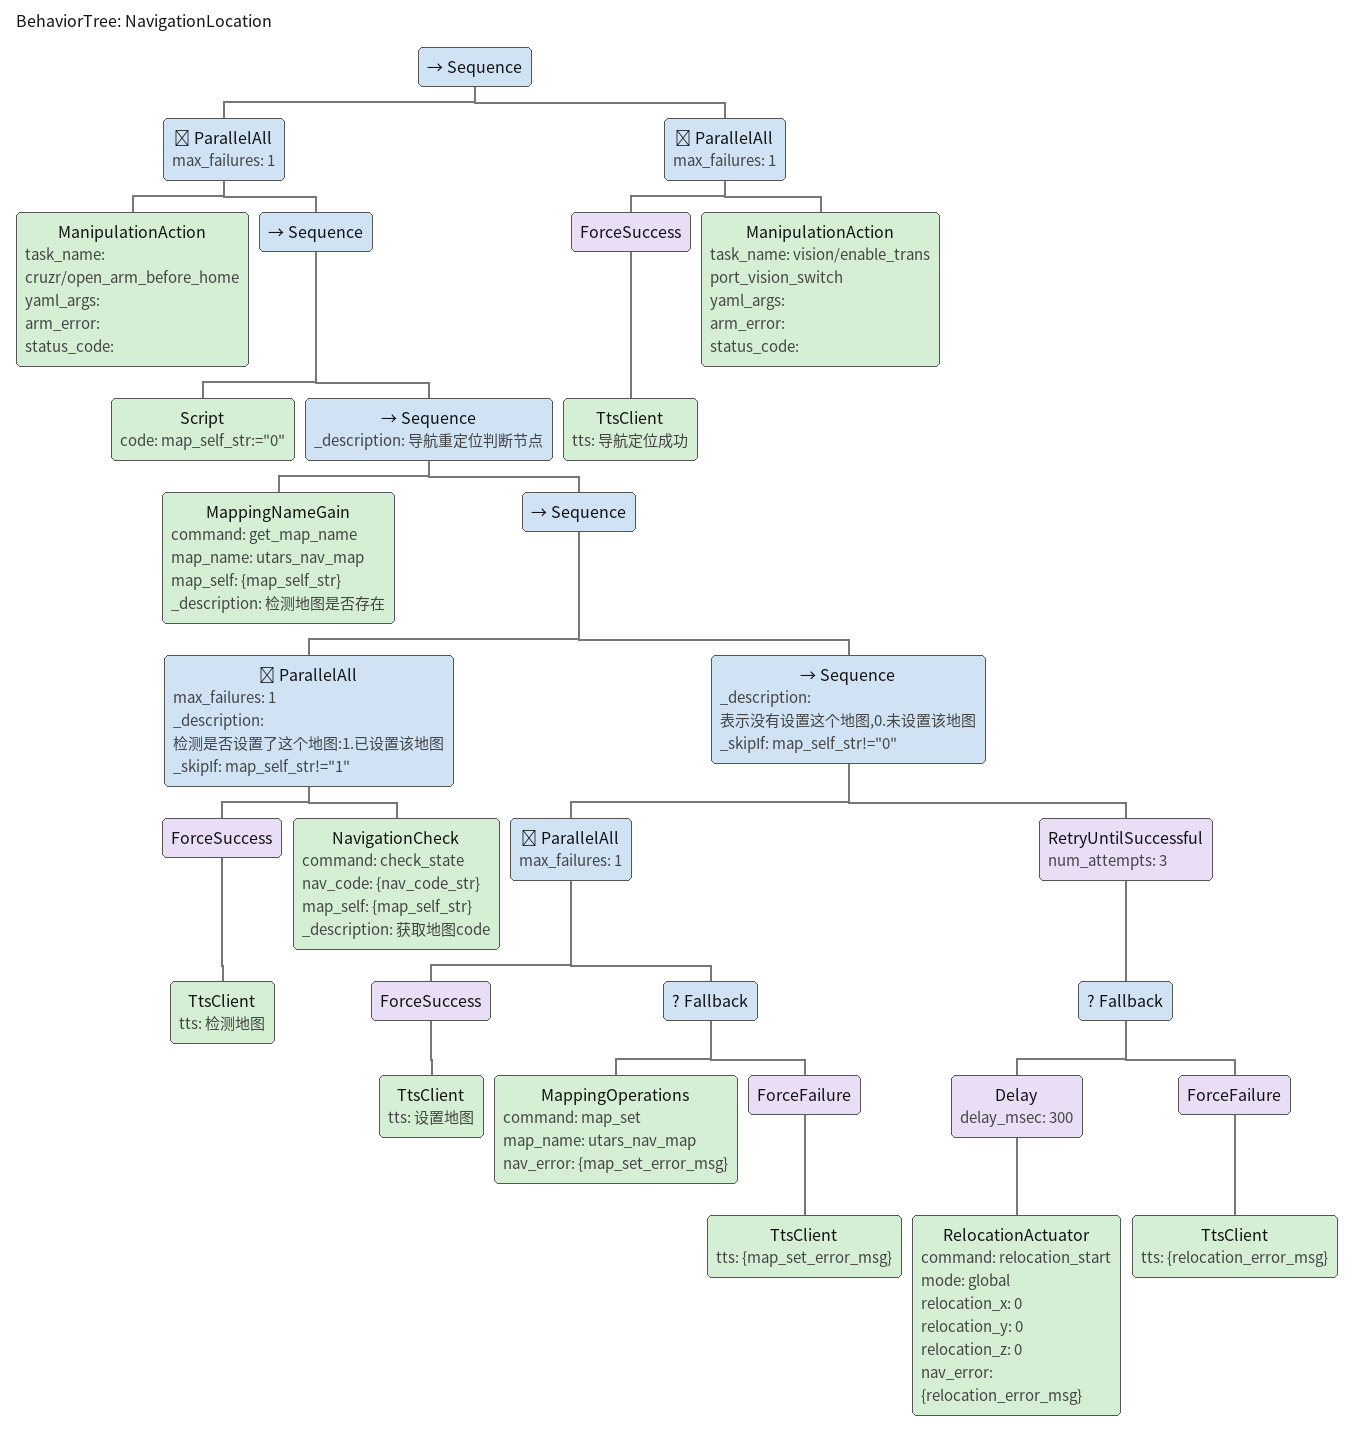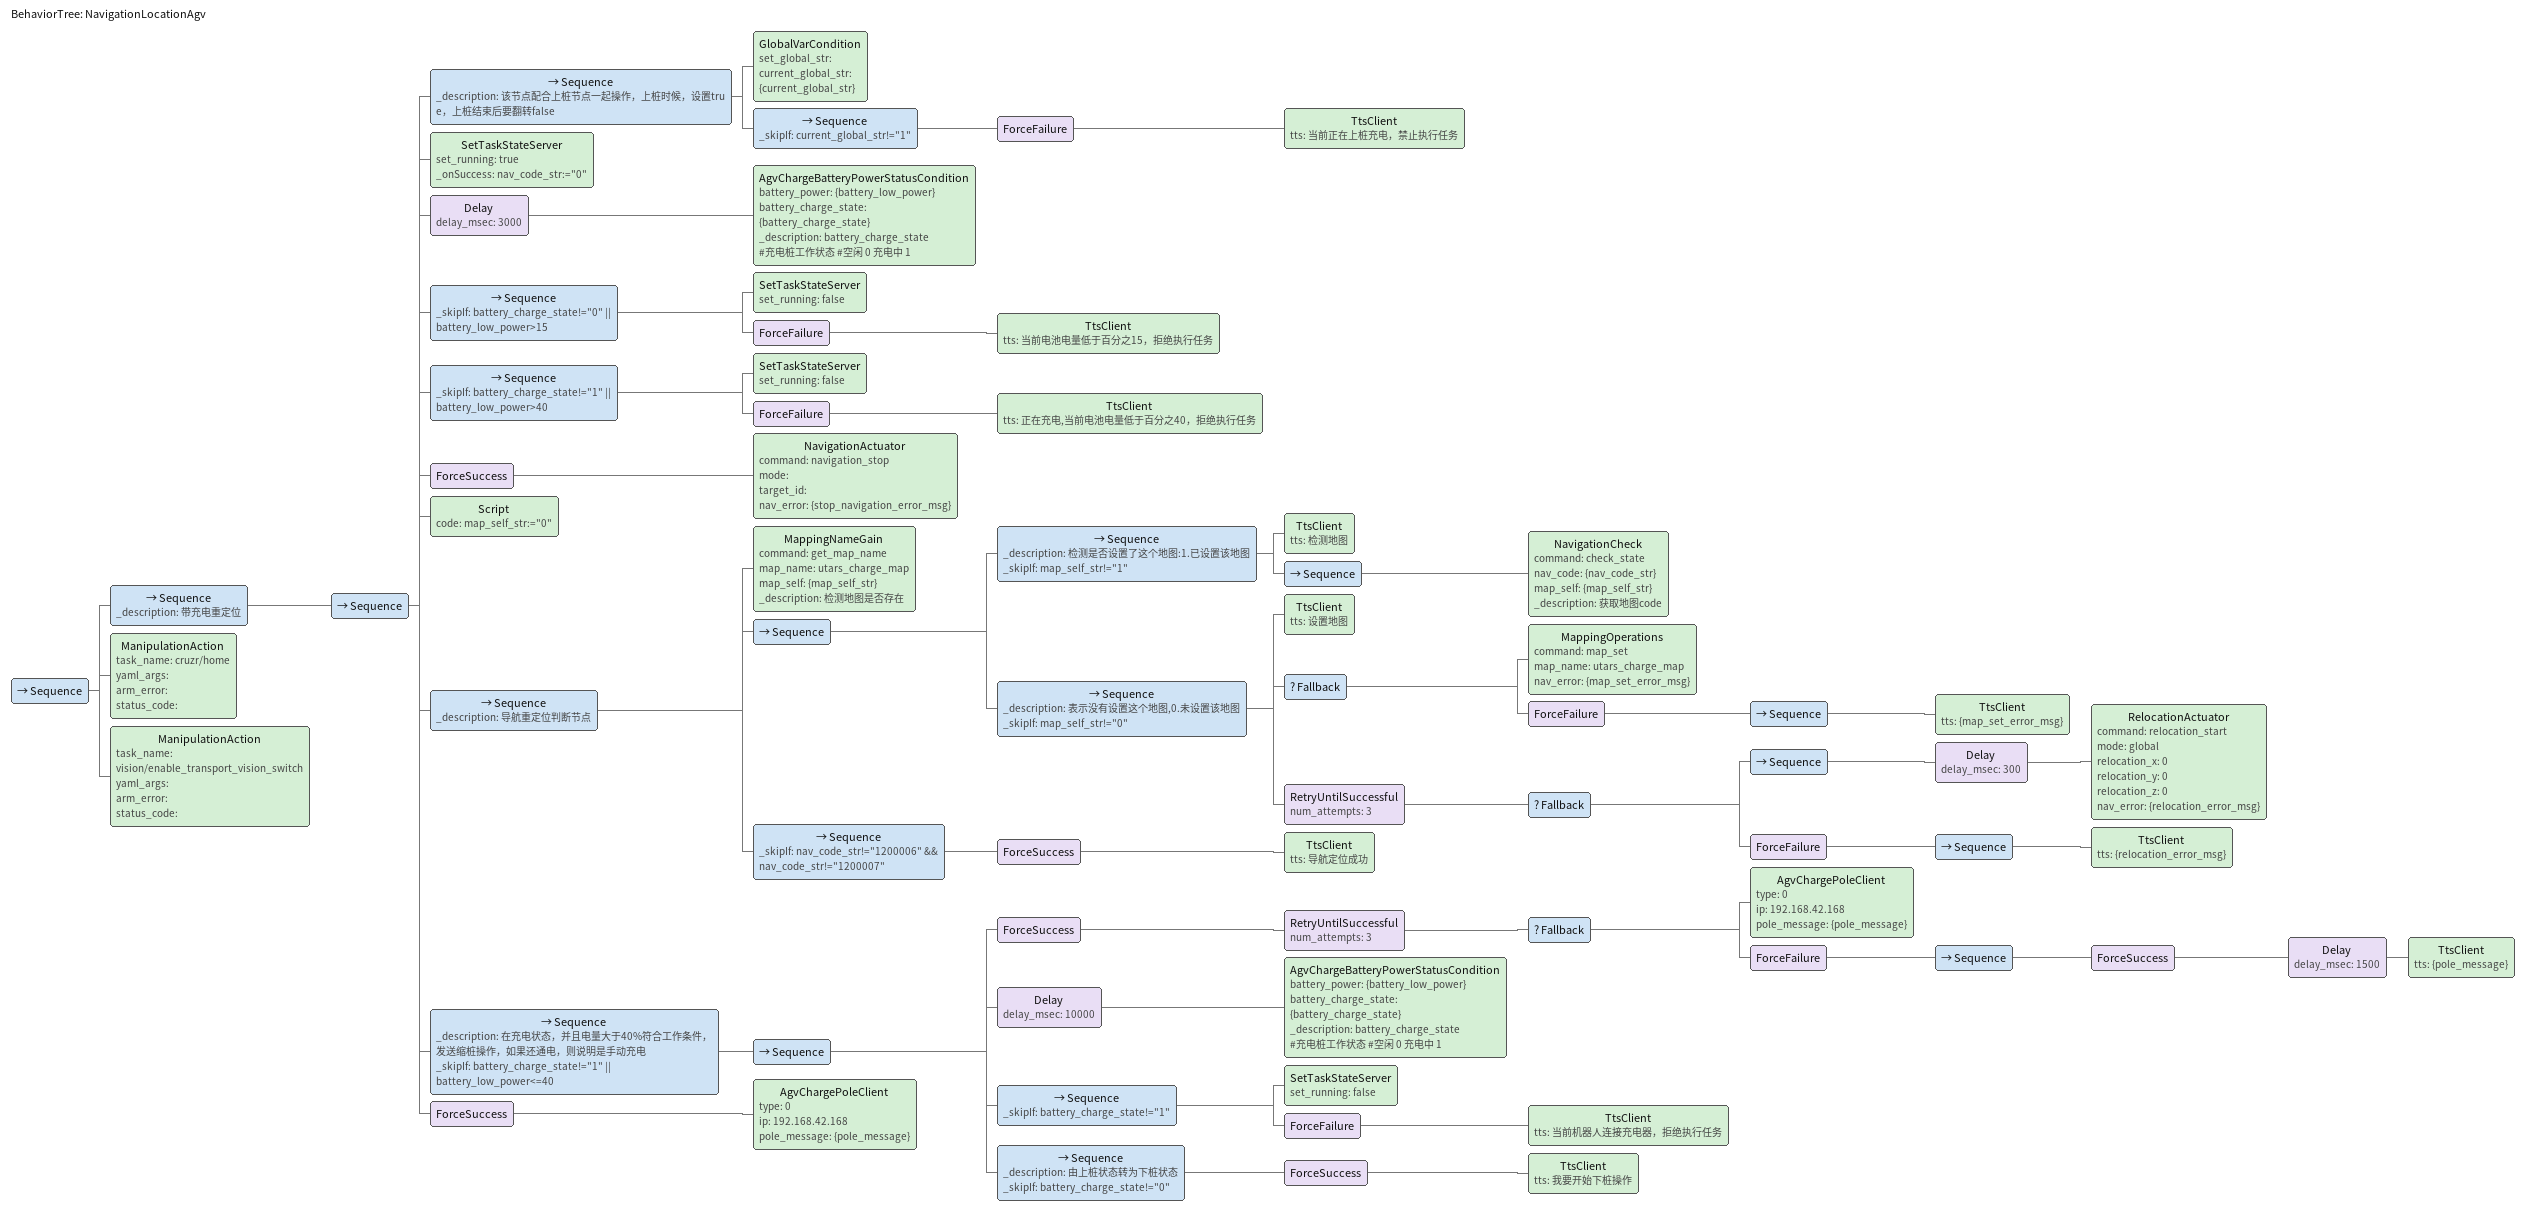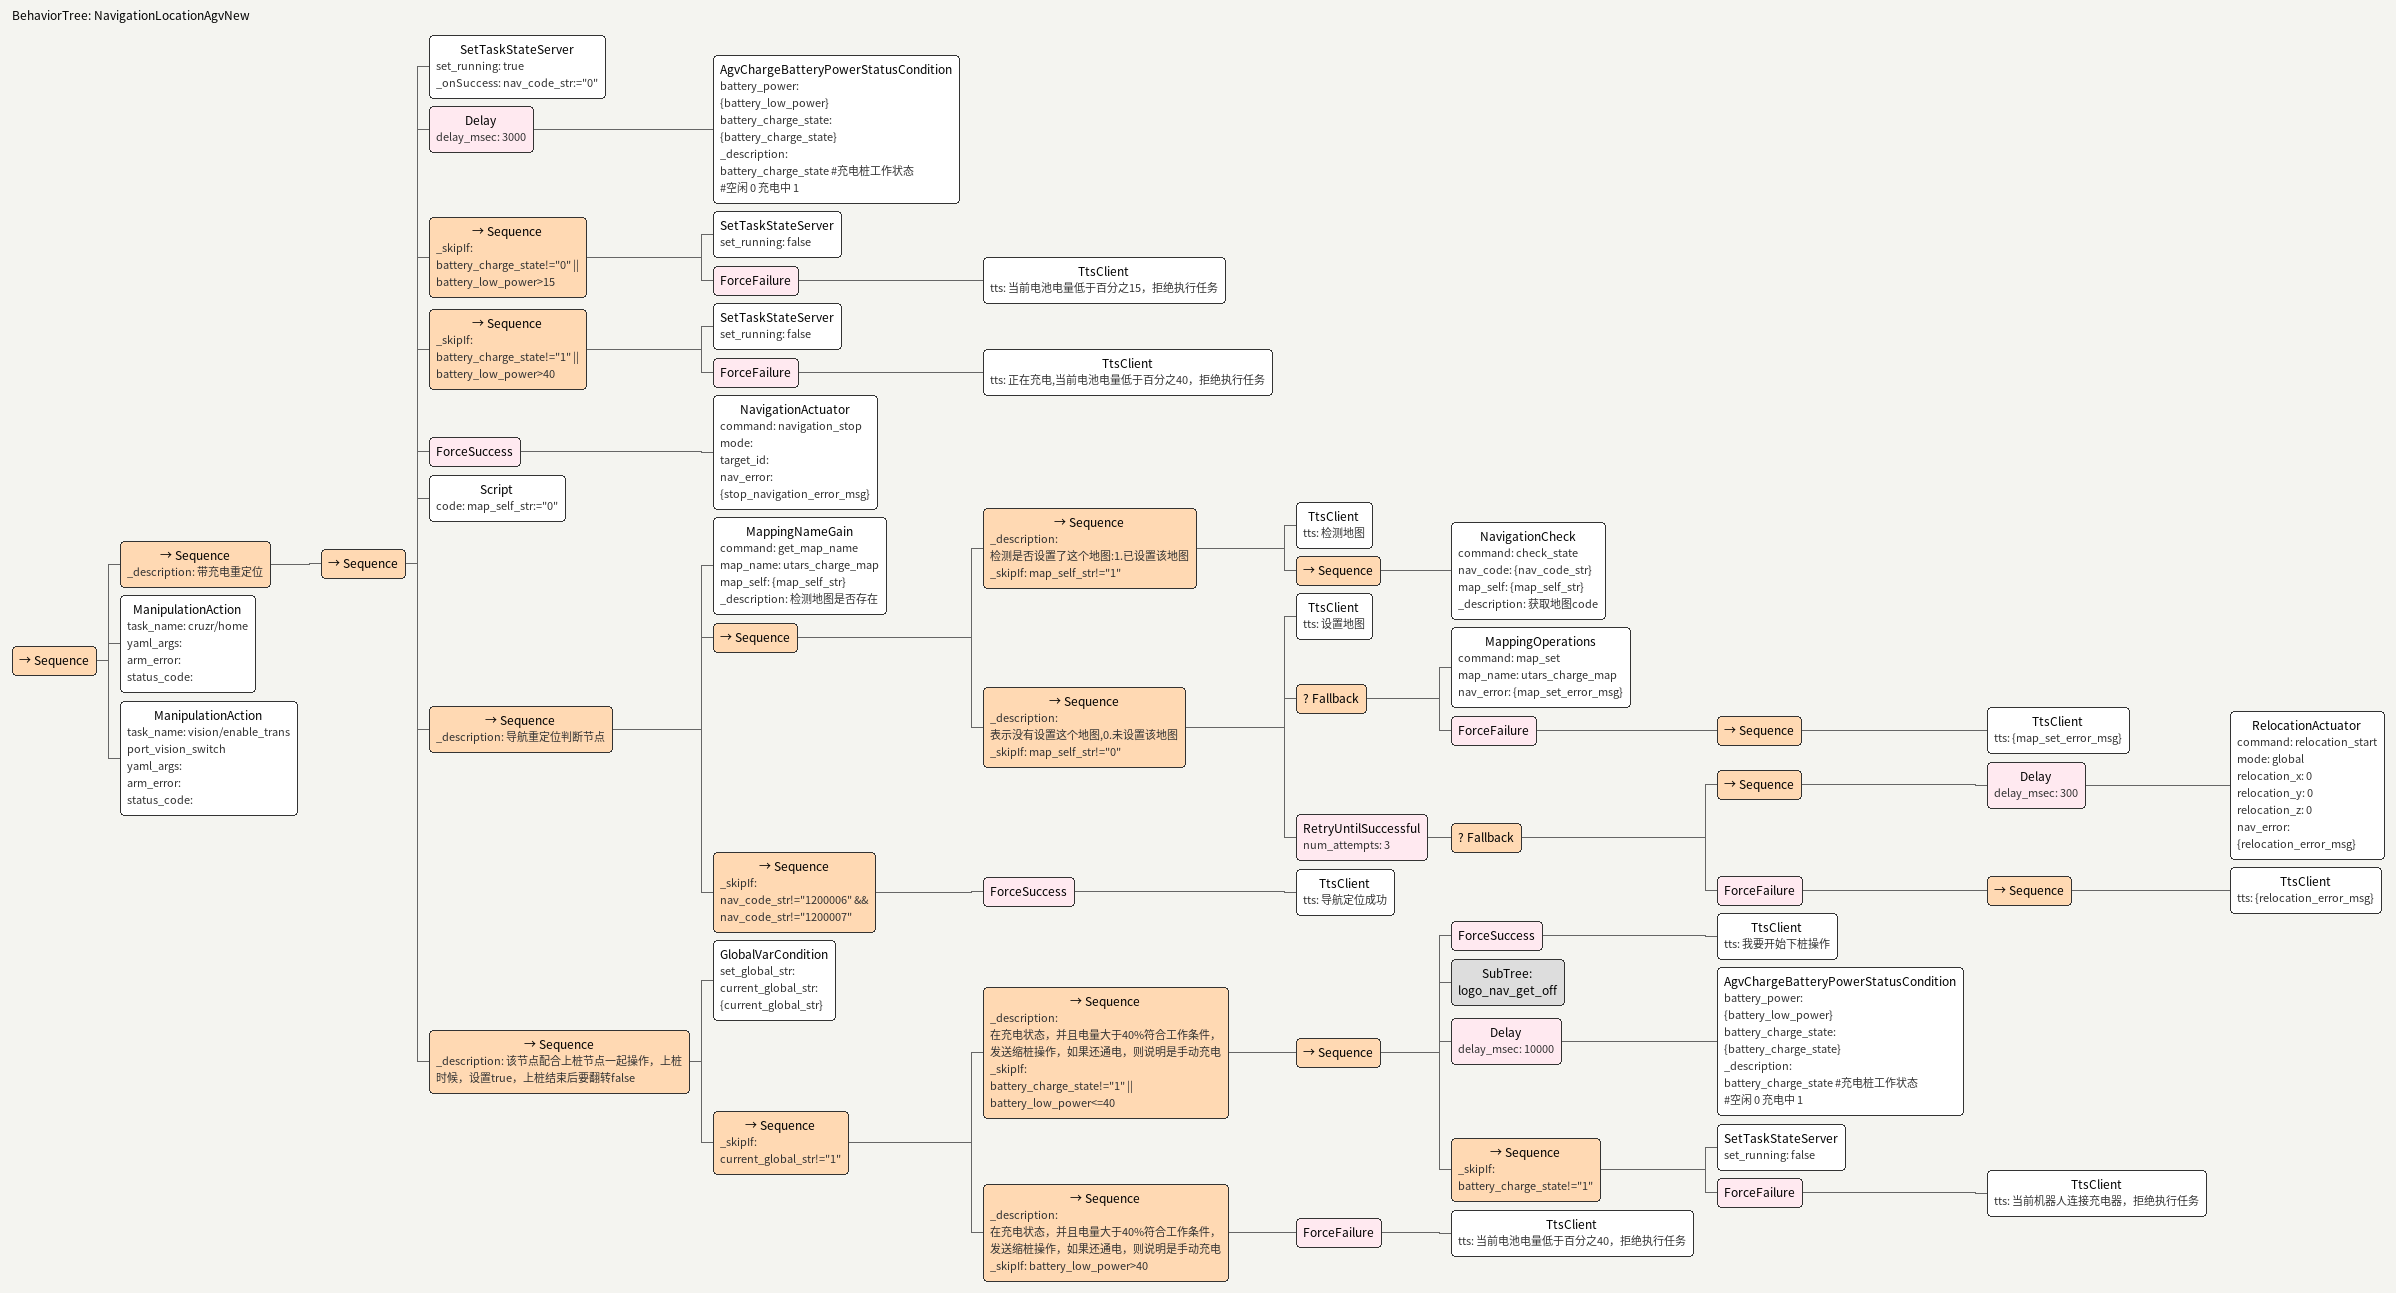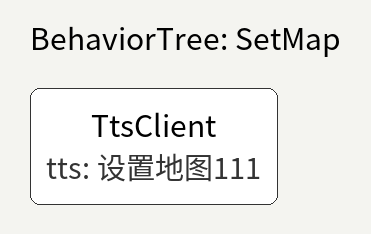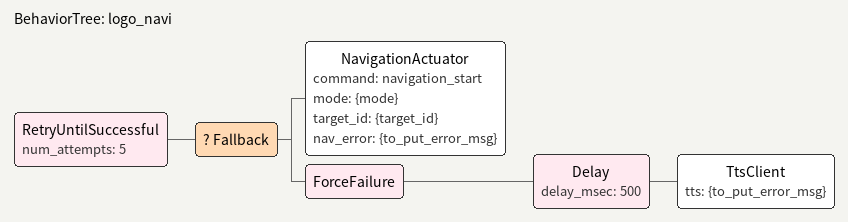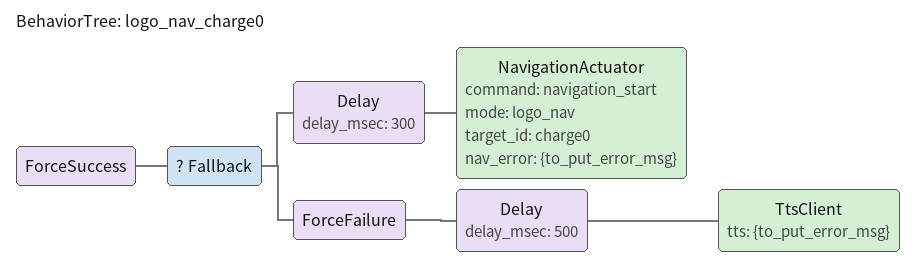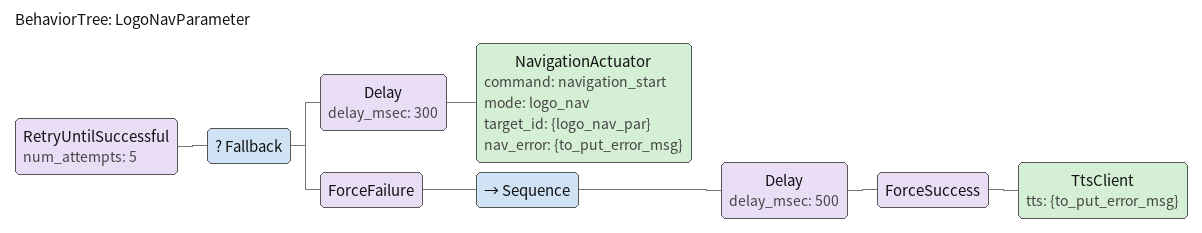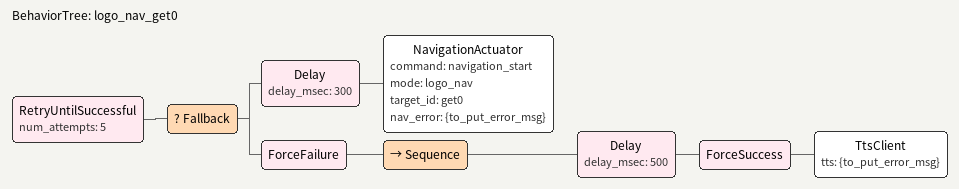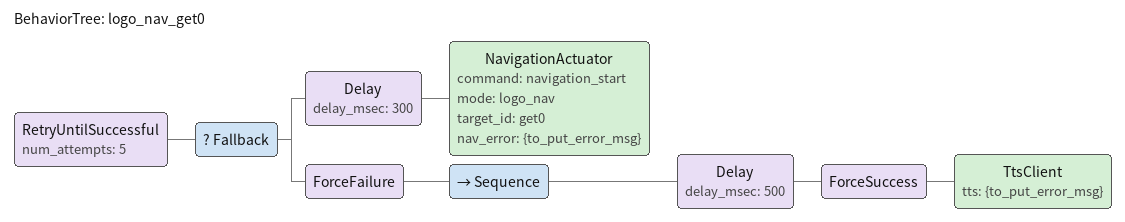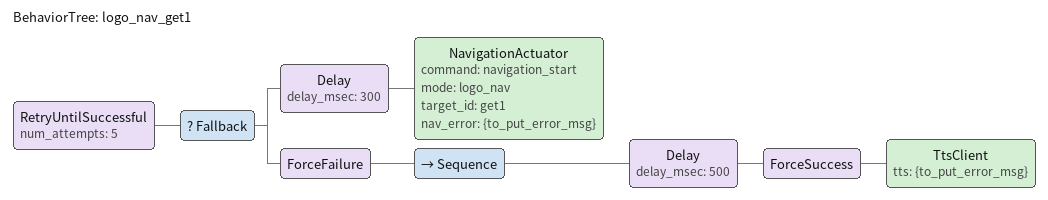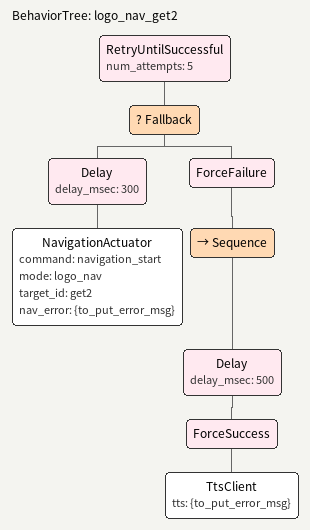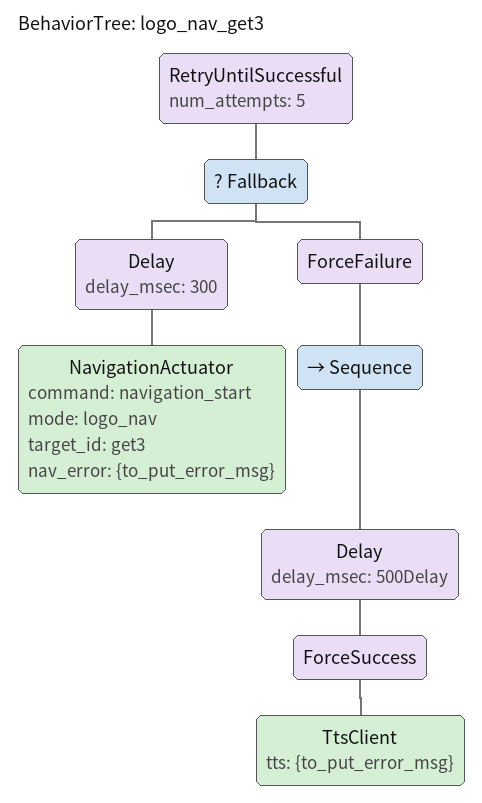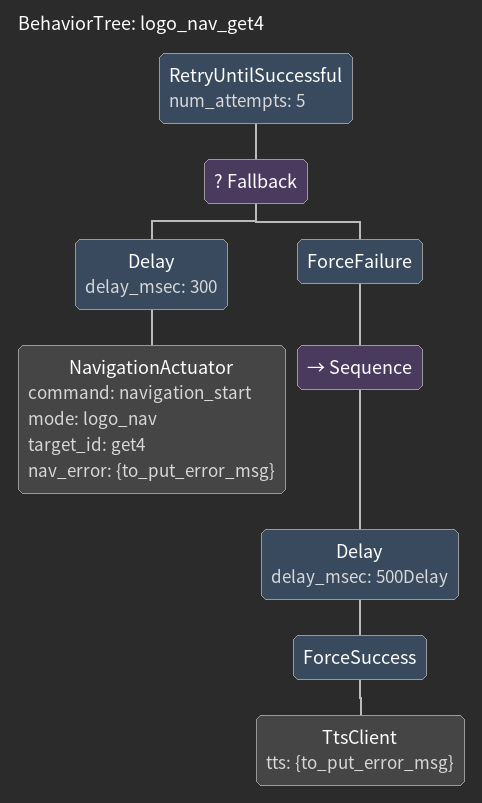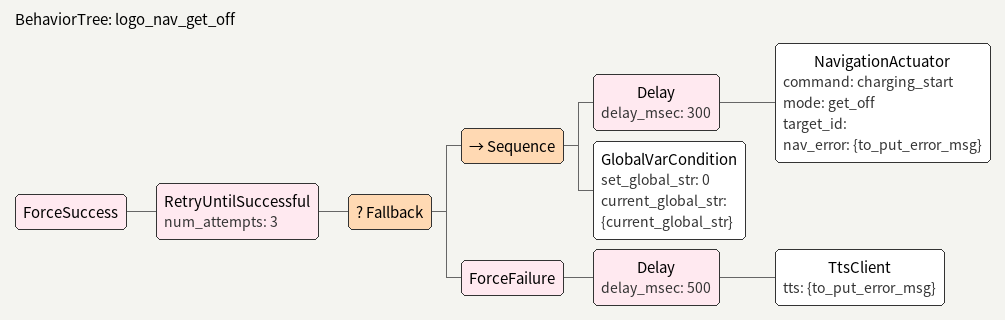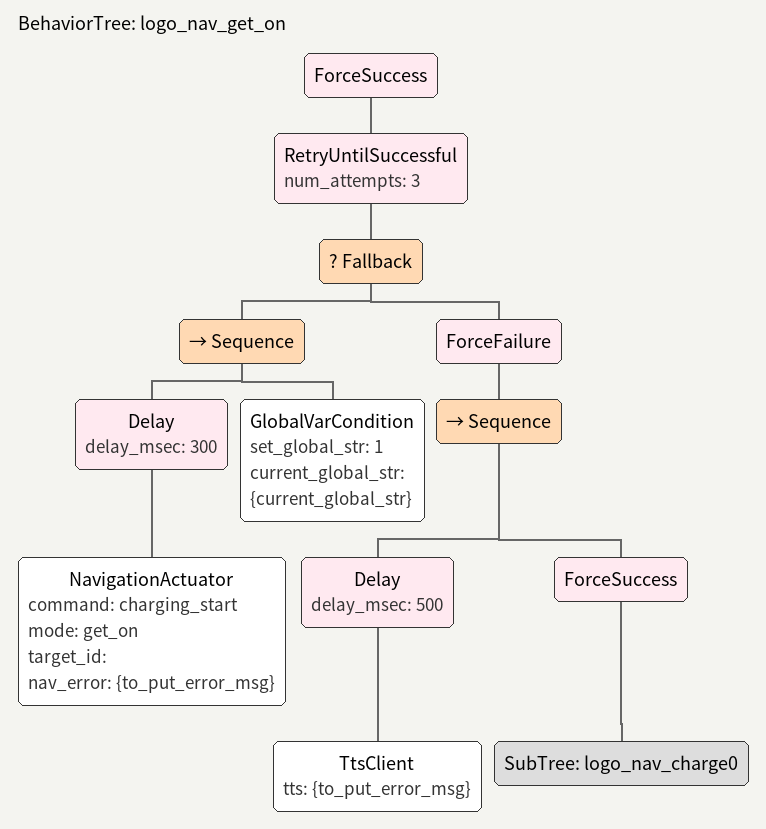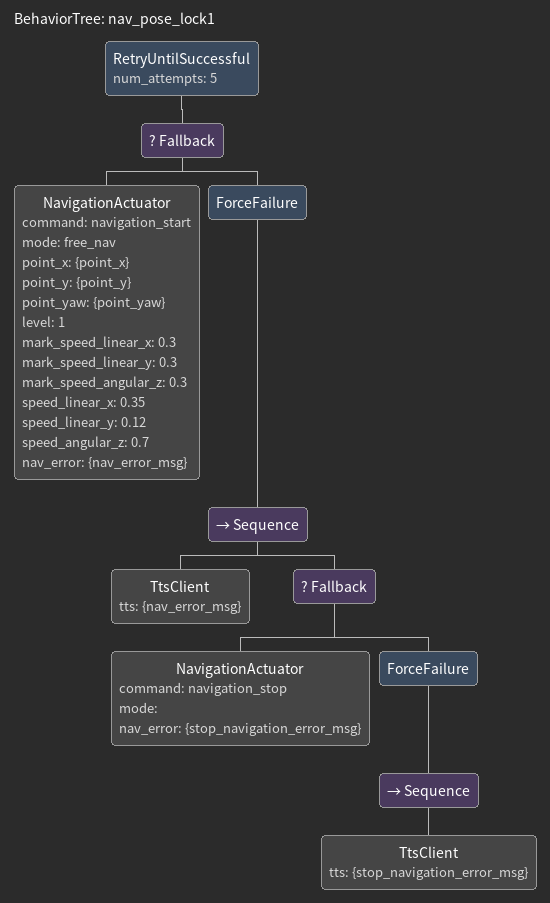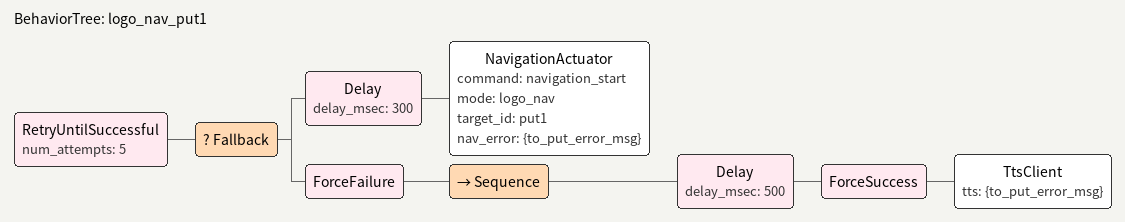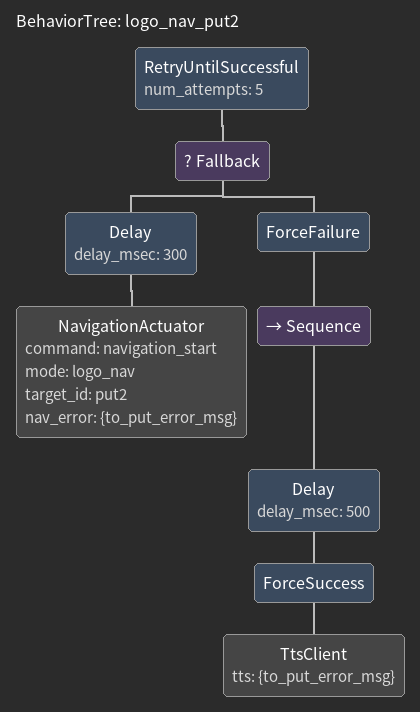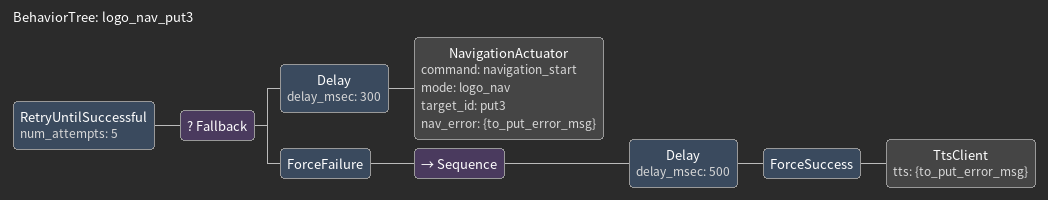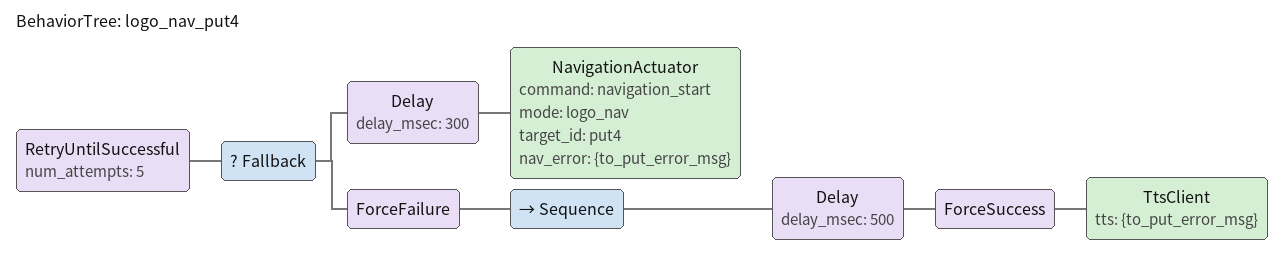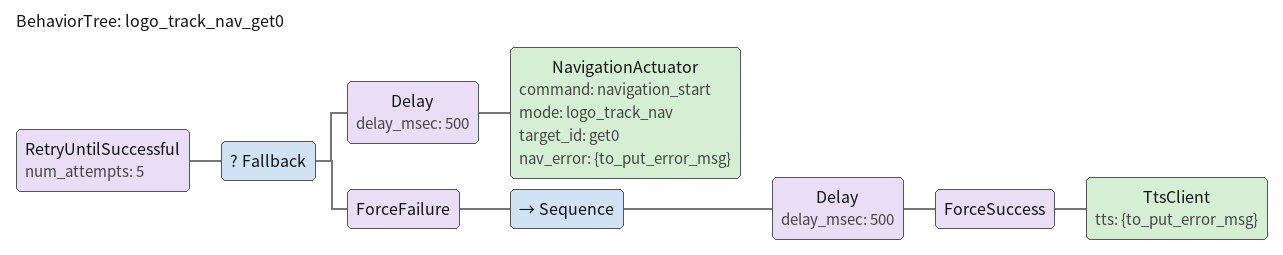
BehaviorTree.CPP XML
<BehaviorTree ID="NavigationLocation">
  <Sequence>
    <ParallelAll max_failures="1">
      <ManipulationAction task_name="cruzr/open_arm_before_home" yaml_args="" arm_error="" status_code=""/>
      <Sequence>
        <Script code="map_self_str:=&quot;0&quot;"/>
        <Sequence _description="导航重定位判断节点">
          <MappingNameGain command="get_map_name" map_name="utars_nav_map" map_self="{map_self_str}" _description="检测地图是否存在"/>
          <Sequence>
            <ParallelAll max_failures="1" _description="检测是否设置了这个地图:1.已设置该地图" _skipIf="map_self_str!=&quot;1&quot;">
              <ForceSuccess>
                <TtsClient tts="检测地图"/>
              </ForceSuccess>
              <NavigationCheck command="check_state" nav_code="{nav_code_str}" map_self="{map_self_str}" _description="获取地图code"/>
            </ParallelAll>
            <Sequence _description="表示没有设置这个地图,0.未设置该地图" _skipIf="map_self_str!=&quot;0&quot;">
              <ParallelAll max_failures="1">
                <ForceSuccess>
                  <TtsClient tts="设置地图"/>
                </ForceSuccess>
                <Fallback>
                  <MappingOperations command="map_set" map_name="utars_nav_map" nav_error="{map_set_error_msg}"/>
                  <ForceFailure>
                    <TtsClient tts="{map_set_error_msg}"/>
                  </ForceFailure>
                </Fallback>
              </ParallelAll>
              <RetryUntilSuccessful num_attempts="3">
                <Fallback>
                  <Delay delay_msec="300">
                    <RelocationActuator command="relocation_start" mode="global" relocation_x="0" relocation_y="0" relocation_z="0" nav_error="{relocation_error_msg}"/>
                  </Delay>
                  <ForceFailure>
                    <TtsClient tts="{relocation_error_msg}"/>
                  </ForceFailure>
                </Fallback>
              </RetryUntilSuccessful>
            </Sequence>
          </Sequence>
        </Sequence>
      </Sequence>
    </ParallelAll>
    <ParallelAll max_failures="1">
      <ForceSuccess>
        <TtsClient tts="导航定位成功"/>
      </ForceSuccess>
      <ManipulationAction task_name="vision/enable_transport_vision_switch" yaml_args="" arm_error="" status_code=""/>
    </ParallelAll>
  </Sequence>
</BehaviorTree>

<BehaviorTree ID="NavigationLocationAgv">
    <Sequence>
      <Sequence _description="带充电重定位">
        <Sequence>
          <Sequence _description="该节点配合上桩节点一起操作，上桩时候，设置true，上桩结束后要翻转false">
            <GlobalVarCondition set_global_str="" current_global_str="{current_global_str}"/>
            <Sequence _skipIf="current_global_str!=&quot;1&quot;">
              <ForceFailure>
                <TtsClient tts="当前正在上桩充电，禁止执行任务"/>
              </ForceFailure>
            </Sequence>
          </Sequence>
          <SetTaskStateServer set_running="true" _onSuccess="nav_code_str:=&quot;0&quot;"/>
          <Delay delay_msec="3000">
            <AgvChargeBatteryPowerStatusCondition battery_power="{battery_low_power}" battery_charge_state="{battery_charge_state}" _description="battery_charge_state #充电桩工作状态  #空闲 0  充电中 1"/>
          </Delay>
          <Sequence _skipIf="battery_charge_state!=&quot;0&quot; || battery_low_power>15">
            <SetTaskStateServer set_running="false"/>
            <ForceFailure>
              <TtsClient tts="当前电池电量低于百分之15，拒绝执行任务"/>
            </ForceFailure>
          </Sequence>
          <Sequence _skipIf="battery_charge_state!=&quot;1&quot; || battery_low_power>40">
            <SetTaskStateServer set_running="false"/>
            <ForceFailure>
              <TtsClient tts="正在充电,当前电池电量低于百分之40，拒绝执行任务"/>
            </ForceFailure>
          </Sequence>
          <ForceSuccess>
            <NavigationActuator command="navigation_stop" mode="" target_id="" nav_error="{stop_navigation_error_msg}"/>
          </ForceSuccess>
          <Script code="map_self_str:=&quot;0&quot;"/>
          <Sequence _description="导航重定位判断节点">
            <MappingNameGain command="get_map_name" map_name="utars_charge_map" map_self="{map_self_str}" _description="检测地图是否存在"/>
            <Sequence>
              <Sequence _description="检测是否设置了这个地图:1.已设置该地图" _skipIf="map_self_str!=&quot;1&quot;">
                <TtsClient tts="检测地图"/>
                <Sequence>
                  <NavigationCheck command="check_state" nav_code="{nav_code_str}" map_self="{map_self_str}" _description="获取地图code"/>
                </Sequence>
              </Sequence>
              <Sequence _description="表示没有设置这个地图,0.未设置该地图" _skipIf="map_self_str!=&quot;0&quot;">
                <TtsClient tts="设置地图"/>
                <Fallback>
                  <MappingOperations command="map_set" map_name="utars_charge_map" nav_error="{map_set_error_msg}"/>
                  <ForceFailure>
                    <Sequence>
                      <TtsClient tts="{map_set_error_msg}"/>
                    </Sequence>
                  </ForceFailure>
                </Fallback>
                <RetryUntilSuccessful num_attempts="3">
                  <Fallback>
                    <Sequence>
                      <Delay delay_msec="300">
                        <RelocationActuator command="relocation_start" mode="global" relocation_x="0" relocation_y="0" relocation_z="0" nav_error="{relocation_error_msg}"/>
                      </Delay>
                    </Sequence>
                    <ForceFailure>
                      <Sequence>
                        <TtsClient tts="{relocation_error_msg}"/>
                      </Sequence>
                    </ForceFailure>
                  </Fallback>
                </RetryUntilSuccessful>
              </Sequence>
            </Sequence>
            <Sequence _skipIf="nav_code_str!=&quot;1200006&quot; &amp;&amp; nav_code_str!=&quot;1200007&quot;">
              <ForceSuccess>
                <TtsClient tts="导航定位成功"/>
              </ForceSuccess>
            </Sequence>
          </Sequence>
          <Sequence _description="在充电状态，并且电量大于40%符合工作条件，
发送缩桩操作，如果还通电，则说明是手动充电" _skipIf="battery_charge_state!=&quot;1&quot; || battery_low_power&lt;=40">
            <Sequence>
              <ForceSuccess>
                <RetryUntilSuccessful num_attempts="3">
                  <Fallback>
                    <AgvChargePoleClient type="0" ip="192.168.42.168" pole_message="{pole_message}"/>
                    <ForceFailure>
                      <Sequence>
                        <ForceSuccess>
                          <Delay delay_msec="1500">
                            <TtsClient tts="{pole_message}"/>
                          </Delay>
                        </ForceSuccess>
                      </Sequence>
                    </ForceFailure>
                  </Fallback>
                </RetryUntilSuccessful>
              </ForceSuccess>
              <Delay delay_msec="10000">
                <AgvChargeBatteryPowerStatusCondition battery_power="{battery_low_power}" battery_charge_state="{battery_charge_state}" _description="battery_charge_state #充电桩工作状态  #空闲 0  充电中 1"/>
              </Delay>
              <Sequence _skipIf="battery_charge_state!=&quot;1&quot;">
                <SetTaskStateServer set_running="false"/>
                <ForceFailure>
                  <TtsClient tts="当前机器人连接充电器，拒绝执行任务"/>
                </ForceFailure>
              </Sequence>
              <Sequence _description="由上桩状态转为下桩状态
" _skipIf="battery_charge_state!=&quot;0&quot;">
                <ForceSuccess>
                  <TtsClient tts="我要开始下桩操作"/>
                </ForceSuccess>
              </Sequence>
            </Sequence>
          </Sequence>
          <ForceSuccess>
            <AgvChargePoleClient type="0" ip="192.168.42.168" pole_message="{pole_message}"/>
          </ForceSuccess>
        </Sequence>
      </Sequence>
      <ManipulationAction task_name="cruzr/home" yaml_args="" arm_error="" status_code=""/>
      <ManipulationAction task_name="vision/enable_transport_vision_switch" yaml_args="" arm_error="" status_code=""/>
    </Sequence>
  </BehaviorTree>

<BehaviorTree ID="NavigationLocationAgvNew">
    <Sequence>
      <Sequence _description="带充电重定位">
        <Sequence>
          <SetTaskStateServer set_running="true" _onSuccess="nav_code_str:=&quot;0&quot;"/>
          <Delay delay_msec="3000">
            <AgvChargeBatteryPowerStatusCondition battery_power="{battery_low_power}" battery_charge_state="{battery_charge_state}" _description="battery_charge_state #充电桩工作状态  #空闲 0  充电中 1"/>
          </Delay>
          <Sequence _skipIf="battery_charge_state!=&quot;0&quot; || battery_low_power>15">
            <SetTaskStateServer set_running="false"/>
            <ForceFailure>
              <TtsClient tts="当前电池电量低于百分之15，拒绝执行任务"/>
            </ForceFailure>
          </Sequence>
          <Sequence _skipIf="battery_charge_state!=&quot;1&quot; || battery_low_power>40">
            <SetTaskStateServer set_running="false"/>
            <ForceFailure>
              <TtsClient tts="正在充电,当前电池电量低于百分之40，拒绝执行任务"/>
            </ForceFailure>
          </Sequence>
          <ForceSuccess>
            <NavigationActuator command="navigation_stop" mode="" target_id="" nav_error="{stop_navigation_error_msg}"/>
          </ForceSuccess>
          <Script code="map_self_str:=&quot;0&quot;"/>
          <Sequence _description="导航重定位判断节点">
            <MappingNameGain command="get_map_name" map_name="utars_charge_map" map_self="{map_self_str}" _description="检测地图是否存在"/>
            <Sequence>
              <Sequence _description="检测是否设置了这个地图:1.已设置该地图" _skipIf="map_self_str!=&quot;1&quot;">
                <TtsClient tts="检测地图"/>
                <Sequence>
                  <NavigationCheck command="check_state" nav_code="{nav_code_str}" map_self="{map_self_str}" _description="获取地图code"/>
                </Sequence>
              </Sequence>
              <Sequence _description="表示没有设置这个地图,0.未设置该地图" _skipIf="map_self_str!=&quot;0&quot;">
                <TtsClient tts="设置地图"/>
                <Fallback>
                  <MappingOperations command="map_set" map_name="utars_charge_map" nav_error="{map_set_error_msg}"/>
                  <ForceFailure>
                    <Sequence>
                      <TtsClient tts="{map_set_error_msg}"/>
                    </Sequence>
                  </ForceFailure>
                </Fallback>
                <RetryUntilSuccessful num_attempts="3">
                  <Fallback>
                    <Sequence>
                      <Delay delay_msec="300">
                        <RelocationActuator command="relocation_start" mode="global" relocation_x="0" relocation_y="0" relocation_z="0" nav_error="{relocation_error_msg}"/>
                      </Delay>
                    </Sequence>
                    <ForceFailure>
                      <Sequence>
                        <TtsClient tts="{relocation_error_msg}"/>
                      </Sequence>
                    </ForceFailure>
                  </Fallback>
                </RetryUntilSuccessful>
              </Sequence>
            </Sequence>
            <Sequence _skipIf="nav_code_str!=&quot;1200006&quot; &amp;&amp; nav_code_str!=&quot;1200007&quot;">
              <ForceSuccess>
                <TtsClient tts="导航定位成功"/>
              </ForceSuccess>
            </Sequence>
          </Sequence>
          <Sequence _description="该节点配合上桩节点一起操作，上桩时候，设置true，上桩结束后要翻转false">
            <GlobalVarCondition set_global_str="" current_global_str="{current_global_str}"/>
            <Sequence _skipIf="current_global_str!=&quot;1&quot;">
              <Sequence _description="在充电状态，并且电量大于40%符合工作条件，
发送缩桩操作，如果还通电，则说明是手动充电" _skipIf="battery_charge_state!=&quot;1&quot; || battery_low_power&lt;=40">
                <Sequence>
                  <ForceSuccess>
                    <TtsClient tts="我要开始下桩操作"/>
                  </ForceSuccess>
                  <SubTree ID="logo_nav_get_off"/>
                  <Delay delay_msec="10000">
                    <AgvChargeBatteryPowerStatusCondition battery_power="{battery_low_power}" battery_charge_state="{battery_charge_state}" _description="battery_charge_state #充电桩工作状态  #空闲 0  充电中 1"/>
                  </Delay>
                  <Sequence _skipIf="battery_charge_state!=&quot;1&quot;">
                    <SetTaskStateServer set_running="false"/>
                    <ForceFailure>
                      <TtsClient tts="当前机器人连接充电器，拒绝执行任务"/>
                    </ForceFailure>
                  </Sequence>
                </Sequence>
              </Sequence>
              <Sequence _description="在充电状态，并且电量大于40%符合工作条件，
发送缩桩操作，如果还通电，则说明是手动充电" _skipIf="battery_low_power>40">
                <ForceFailure>
                  <TtsClient tts="当前电池电量低于百分之40，拒绝执行任务"/>
                </ForceFailure>
              </Sequence>
            </Sequence>
          </Sequence>
        </Sequence>
      </Sequence>
      <ManipulationAction task_name="cruzr/home" yaml_args="" arm_error="" status_code=""/>
      <ManipulationAction task_name="vision/enable_transport_vision_switch" yaml_args="" arm_error="" status_code=""/>
    </Sequence>
  </BehaviorTree>

<BehaviorTree ID="SetMap">
  <TtsClient tts="设置地图111"/>
</BehaviorTree>

<BehaviorTree ID="logo_navi">
  <RetryUntilSuccessful num_attempts="5">
    <Fallback>
      <NavigationActuator command="navigation_start" mode="{mode}" target_id="{target_id}" nav_error="{to_put_error_msg}"/>
      <ForceFailure>
        <Delay delay_msec="500">
          <TtsClient tts="{to_put_error_msg}"/>
        </Delay>
      </ForceFailure>
    </Fallback>
  </RetryUntilSuccessful>
</BehaviorTree>

<BehaviorTree ID="logo_nav_charge0">
  <ForceSuccess>
    <Fallback>
      <Delay delay_msec="300">
        <NavigationActuator command="navigation_start" mode="logo_nav" target_id="charge0" nav_error="{to_put_error_msg}"/>
      </Delay>
      <ForceFailure>
        <Delay delay_msec="500">
          <TtsClient tts="{to_put_error_msg}"/>
        </Delay>
      </ForceFailure>
    </Fallback>
  </ForceSuccess>
</BehaviorTree>

<BehaviorTree ID="LogoNavParameter">
  <RetryUntilSuccessful num_attempts="5">
    <Fallback>
      <Delay delay_msec="300">
        <NavigationActuator command="navigation_start" mode="logo_nav" target_id="{logo_nav_par}" nav_error="{to_put_error_msg}"/>
      </Delay>
      <ForceFailure>
        <Sequence>
          <Delay delay_msec="500">
            <ForceSuccess>
              <TtsClient tts="{to_put_error_msg}"/>
            </ForceSuccess>
          </Delay>
        </Sequence>
      </ForceFailure>
    </Fallback>
  </RetryUntilSuccessful>
</BehaviorTree>

<BehaviorTree ID="logo_nav_get0">
  <RetryUntilSuccessful num_attempts="5">
    <Fallback>
      <Delay delay_msec="300">
        <NavigationActuator command="navigation_start" mode="logo_nav" target_id="get0" nav_error="{to_put_error_msg}"/>
      </Delay>
      <ForceFailure>
        <Sequence>
          <Delay delay_msec="500">
            <ForceSuccess>
              <TtsClient tts="{to_put_error_msg}"/>
            </ForceSuccess>
          </Delay>
        </Sequence>
      </ForceFailure>
    </Fallback>
  </RetryUntilSuccessful>
</BehaviorTree>

<BehaviorTree ID="logo_nav_get0">
  <RetryUntilSuccessful num_attempts="5">
    <Fallback>
      <Delay delay_msec="300">
        <NavigationActuator command="navigation_start" mode="logo_nav" target_id="get0" nav_error="{to_put_error_msg}"/>
      </Delay>
      <ForceFailure>
        <Sequence>
          <Delay delay_msec="500">
            <ForceSuccess>
              <TtsClient tts="{to_put_error_msg}"/>
            </ForceSuccess>
          </Delay>
        </Sequence>
      </ForceFailure>
    </Fallback>
  </RetryUntilSuccessful>
</BehaviorTree>

<BehaviorTree ID="logo_nav_get1">
  <RetryUntilSuccessful num_attempts="5">
    <Fallback>
      <Delay delay_msec="300">
        <NavigationActuator command="navigation_start" mode="logo_nav" target_id="get1" nav_error="{to_put_error_msg}"/>
      </Delay>
      <ForceFailure>
        <Sequence>
          <Delay delay_msec="500">
            <ForceSuccess>
              <TtsClient tts="{to_put_error_msg}"/>
            </ForceSuccess>
          </Delay>
        </Sequence>
      </ForceFailure>
    </Fallback>
  </RetryUntilSuccessful>
</BehaviorTree>

<BehaviorTree ID="logo_nav_get2">
  <RetryUntilSuccessful num_attempts="5">
    <Fallback>
      <Delay delay_msec="300">
        <NavigationActuator command="navigation_start" mode="logo_nav" target_id="get2" nav_error="{to_put_error_msg}"/>
      </Delay>
      <ForceFailure>
        <Sequence>
          <Delay delay_msec="500">
            <ForceSuccess>
              <TtsClient tts="{to_put_error_msg}"/>
            </ForceSuccess>
          </Delay>
        </Sequence>
      </ForceFailure>
    </Fallback>
  </RetryUntilSuccessful>
</BehaviorTree>

<BehaviorTree ID="logo_nav_get3">
  <RetryUntilSuccessful num_attempts="5">
    <Fallback>
      <Delay delay_msec="300">
        <NavigationActuator command="navigation_start" mode="logo_nav" target_id="get3" nav_error="{to_put_error_msg}"/>
      </Delay>
      <ForceFailure>
        <Sequence>
          <Delay delay_msec="500Delay">
            <ForceSuccess>
              <TtsClient tts="{to_put_error_msg}"/>
            </ForceSuccess>
          </Delay>
        </Sequence>
      </ForceFailure>
    </Fallback>
  </RetryUntilSuccessful>
</BehaviorTree>

<BehaviorTree ID="logo_nav_get4">
  <RetryUntilSuccessful num_attempts="5">
    <Fallback>
      <Delay delay_msec="300">
        <NavigationActuator command="navigation_start" mode="logo_nav" target_id="get4" nav_error="{to_put_error_msg}"/>
      </Delay>
      <ForceFailure>
        <Sequence>
          <Delay delay_msec="500Delay">
            <ForceSuccess>
              <TtsClient tts="{to_put_error_msg}"/>
            </ForceSuccess>
          </Delay>
        </Sequence>
      </ForceFailure>
    </Fallback>
  </RetryUntilSuccessful>
</BehaviorTree>

<BehaviorTree ID="logo_nav_get_off">
  <ForceSuccess>
    <RetryUntilSuccessful num_attempts="3">
      <Fallback>
        <Sequence>
          <Delay delay_msec="300">
            <NavigationActuator command="charging_start" mode="get_off" target_id="" nav_error="{to_put_error_msg}"/>
          </Delay>
          <GlobalVarCondition set_global_str="0" current_global_str="{current_global_str}"/>
        </Sequence>
        <ForceFailure>
          <Delay delay_msec="500">
            <TtsClient tts="{to_put_error_msg}"/>
          </Delay>
        </ForceFailure>
      </Fallback>
    </RetryUntilSuccessful>
  </ForceSuccess>
</BehaviorTree>

<BehaviorTree ID="logo_nav_get_on">
  <ForceSuccess>
    <RetryUntilSuccessful num_attempts="3">
      <Fallback>
        <Sequence>
          <Delay delay_msec="300">
            <NavigationActuator command="charging_start" mode="get_on" target_id="" nav_error="{to_put_error_msg}"/>
          </Delay>
          <GlobalVarCondition set_global_str="1" current_global_str="{current_global_str}"/>
        </Sequence>
        <ForceFailure>
          <Sequence>
            <Delay delay_msec="500">
              <TtsClient tts="{to_put_error_msg}"/>
            </Delay>
            <ForceSuccess>
              <SubTree ID="logo_nav_charge0"/>
            </ForceSuccess>
          </Sequence>
        </ForceFailure>
      </Fallback>
    </RetryUntilSuccessful>
  </ForceSuccess>
</BehaviorTree>

<BehaviorTree ID="nav_pose_lock1">
  <RetryUntilSuccessful num_attempts="5">
    <Fallback>
        <NavigationActuator command="navigation_start" mode="free_nav" point_x="{point_x}" point_y="{point_y}" point_yaw="{point_yaw}" level="1" mark_speed_linear_x="0.3" mark_speed_linear_y="0.3" mark_speed_angular_z="0.3" speed_linear_x="0.35" speed_linear_y="0.12" speed_angular_z="0.7" nav_error="{nav_error_msg}"/>
      <ForceFailure>
        <Sequence>
          <TtsClient tts="{nav_error_msg}"/>
          <Fallback>
            <NavigationActuator command="navigation_stop" mode="" nav_error="{stop_navigation_error_msg}"/>
            <ForceFailure>
              <Sequence>
                <TtsClient tts="{stop_navigation_error_msg}"/>
              </Sequence>
            </ForceFailure>
          </Fallback>
        </Sequence>
      </ForceFailure>
    </Fallback>
  </RetryUntilSuccessful>
</BehaviorTree>

<BehaviorTree ID="logo_nav_put1">
  <RetryUntilSuccessful num_attempts="5">
    <Fallback>
      <Delay delay_msec="300">
        <NavigationActuator command="navigation_start" mode="logo_nav" target_id="put1" nav_error="{to_put_error_msg}"/>
      </Delay>
      <ForceFailure>
        <Sequence>
          <Delay delay_msec="500">
            <ForceSuccess>
              <TtsClient tts="{to_put_error_msg}"/>
            </ForceSuccess>
          </Delay>
        </Sequence>
      </ForceFailure>
    </Fallback>
  </RetryUntilSuccessful>
</BehaviorTree>

<BehaviorTree ID="logo_nav_put2">
  <RetryUntilSuccessful num_attempts="5">
    <Fallback>
      <Delay delay_msec="300">
        <NavigationActuator command="navigation_start" mode="logo_nav" target_id="put2" nav_error="{to_put_error_msg}"/>
      </Delay>
      <ForceFailure>
        <Sequence>
          <Delay delay_msec="500">
            <ForceSuccess>
              <TtsClient tts="{to_put_error_msg}"/>
            </ForceSuccess>
          </Delay>
        </Sequence>
      </ForceFailure>
    </Fallback>
  </RetryUntilSuccessful>
</BehaviorTree>

<BehaviorTree ID="logo_nav_put3">
  <RetryUntilSuccessful num_attempts="5">
    <Fallback>
      <Delay delay_msec="300">
        <NavigationActuator command="navigation_start" mode="logo_nav" target_id="put3" nav_error="{to_put_error_msg}"/>
      </Delay>
      <ForceFailure>
        <Sequence>
          <Delay delay_msec="500">
            <ForceSuccess>
              <TtsClient tts="{to_put_error_msg}"/>
            </ForceSuccess>
          </Delay>
        </Sequence>
      </ForceFailure>
    </Fallback>
  </RetryUntilSuccessful>
</BehaviorTree>

<BehaviorTree ID="logo_nav_put4">
  <RetryUntilSuccessful num_attempts="5">
    <Fallback>
      <Delay delay_msec="300">
        <NavigationActuator command="navigation_start" mode="logo_nav" target_id="put4" nav_error="{to_put_error_msg}"/>
      </Delay>
      <ForceFailure>
        <Sequence>
          <Delay delay_msec="500">
            <ForceSuccess>
              <TtsClient tts="{to_put_error_msg}"/>
            </ForceSuccess>
          </Delay>
        </Sequence>
      </ForceFailure>
    </Fallback>
  </RetryUntilSuccessful>
</BehaviorTree>

<BehaviorTree ID="logo_track_nav_get0">
  <RetryUntilSuccessful num_attempts="5">
    <Fallback>
      <Delay delay_msec="500">
        <NavigationActuator command="navigation_start" mode="logo_track_nav" target_id="get0" nav_error="{to_put_error_msg}"/>
      </Delay>
      <ForceFailure>
        <Sequence>
          <Delay delay_msec="500">
            <ForceSuccess>
              <TtsClient tts="{to_put_error_msg}"/>
            </ForceSuccess>
          </Delay>
        </Sequence>
      </ForceFailure>
    </Fallback>
  </RetryUntilSuccessful>
</BehaviorTree>
